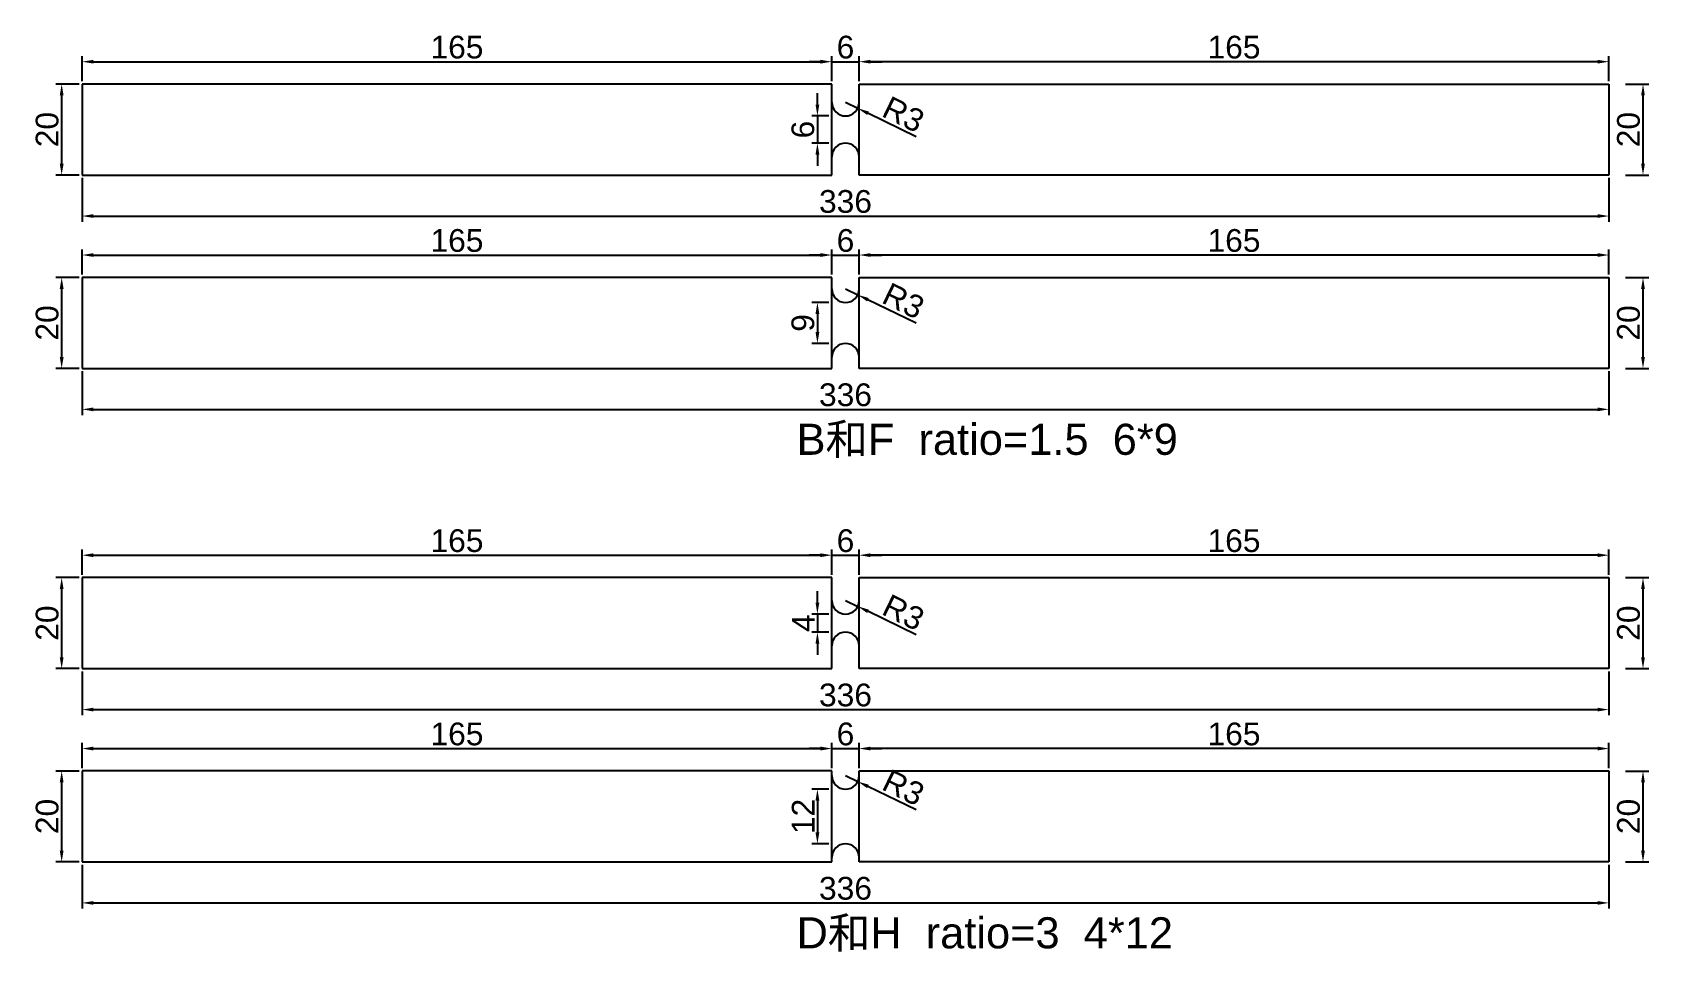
# Model space of a CAD drawing. Header units: millimetres. Extents: x 1455 to 24185, y -7314 to 4772.
# Drawn here: x 17412 to 17767.7, y -3336 to -3133.8 of the extents above; entities that cross this region are included whole.
import ezdxf

# ---------------------------------------------------------------- set-up
doc = ezdxf.new("R2010")
doc.units = ezdxf.units.MM
doc.styles.get("Standard").update_dxf_attribs({"font": 'arial.ttf'})
doc.dimstyles.new('ISO-25', dxfattribs={"dimtxt": 5, "dimasz": 2.5, "dimexe": 1.25, "dimexo": 0.625, "dimtad": 1, "dimtxsty": 'Standard', "dimcen": 2.5, "dimadec": 0, "dimazin": 0, "dimtfac": 1, "dimtmove": 0, "dimatfit": 3, "dimfxl": 1, "dimarcsym": 0})

# ---------------------------------------------------------------- blocks, each defined once
blk = doc.blocks.new('*D2277')
at = {"color": 0, "lineweight": -2, "transparency": 16777216}
for p, q in [((17584.73, -3149.69), (17584.73, -3147.19)), ((17587.28, -3152.19), (17583.48, -3152.19)), ((17584.73, -3152.19), (17584.73, -3158.19)), ((17587.28, -3158.19), (17583.48, -3158.19)), ((17584.73, -3160.69), (17584.73, -3163.19))]:
    blk.add_line(p, q, dxfattribs=at)
at = {"color": 0, "transparency": 16777216}
for points in [[(17584.32, -3149.69), (17585.15, -3149.69), (17584.73, -3152.19)], [(17584.32, -3160.69), (17585.15, -3160.69), (17584.73, -3158.19)]]:
    blk.add_solid(points, dxfattribs=at)
at = {"layer": 'Defpoints', "color": 0, "transparency": 16777216}
for p in [(17587.91, -3152.19), (17584.73, -3158.19), (17587.91, -3158.19)]:
    blk.add_point(p, dxfattribs=at)
at = {"color": 0, "transparency": 16777216, "insert": (17581.56, -3155.19), "char_height": 5, "attachment_point": 5, "rotation": 90}
blk.add_mtext('6', dxfattribs=at)
blk = doc.blocks.new('*D2278')
at = {"color": 0, "lineweight": -2, "transparency": 16777216}
for p, q in [((17590.91, -3149.19), (17593.61, -3150.5)), ((17606.48, -3156.75), (17595.86, -3151.59))]:
    blk.add_line(p, q, dxfattribs=at)
at = {"color": 0, "transparency": 16777216}
blk.add_solid([(17596.04, -3151.22), (17595.67, -3151.97), (17593.61, -3150.5)], dxfattribs=at)
at = {"layer": 'Defpoints', "color": 0, "transparency": 16777216}
for p in [(17590.91, -3149.19), (17593.61, -3150.5)]:
    blk.add_point(p, dxfattribs=at)
at = {"color": 0, "transparency": 16777216, "insert": (17603.68, -3151.86), "char_height": 5, "attachment_point": 5, "rotation": 334.116}
blk.add_mtext('R3', dxfattribs=at)
blk = doc.blocks.new('*D2279')
at = {"color": 0, "lineweight": -2, "transparency": 16777216}
for p, q in [((17585.41, -3140.26), (17582.91, -3140.26)), ((17587.91, -3144.57), (17587.91, -3139.01)), ((17587.91, -3140.26), (17593.91, -3140.26)), ((17593.91, -3144.57), (17593.91, -3139.01)), ((17596.41, -3140.26), (17598.91, -3140.26))]:
    blk.add_line(p, q, dxfattribs=at)
at = {"color": 0, "transparency": 16777216}
for points in [[(17585.41, -3139.84), (17585.41, -3140.67), (17587.91, -3140.26)], [(17596.41, -3139.84), (17596.41, -3140.67), (17593.91, -3140.26)]]:
    blk.add_solid(points, dxfattribs=at)
at = {"layer": 'Defpoints', "color": 0, "transparency": 16777216}
for p in [(17593.91, -3140.26), (17587.91, -3145.19), (17593.91, -3145.19)]:
    blk.add_point(p, dxfattribs=at)
at = {"color": 0, "transparency": 16777216, "insert": (17590.91, -3137.08), "char_height": 5, "attachment_point": 5}
blk.add_mtext('6', dxfattribs=at)
blk = doc.blocks.new('*D2280')
at = {"color": 0, "lineweight": -2, "transparency": 16777216}
for p, q in [((17587.28, -3193.22), (17583.48, -3193.22)), ((17584.73, -3195.72), (17584.73, -3199.72)), ((17587.28, -3202.22), (17583.48, -3202.22))]:
    blk.add_line(p, q, dxfattribs=at)
at = {"color": 0, "transparency": 16777216}
for points in [[(17584.32, -3195.72), (17585.15, -3195.72), (17584.73, -3193.22)], [(17584.32, -3199.72), (17585.15, -3199.72), (17584.73, -3202.22)]]:
    blk.add_solid(points, dxfattribs=at)
at = {"layer": 'Defpoints', "color": 0, "transparency": 16777216}
for p in [(17587.91, -3193.22), (17584.73, -3202.22), (17587.91, -3202.22)]:
    blk.add_point(p, dxfattribs=at)
at = {"color": 0, "transparency": 16777216, "insert": (17581.56, -3197.72), "char_height": 5, "attachment_point": 5, "rotation": 90}
blk.add_mtext('9', dxfattribs=at)
blk = doc.blocks.new('*D2281')
at = {"color": 0, "lineweight": -2, "transparency": 16777216}
for p, q in [((17590.91, -3190.22), (17593.61, -3191.53)), ((17606.48, -3197.78), (17595.86, -3192.62))]:
    blk.add_line(p, q, dxfattribs=at)
at = {"color": 0, "transparency": 16777216}
blk.add_solid([(17596.04, -3192.24), (17595.67, -3192.99), (17593.61, -3191.53)], dxfattribs=at)
at = {"layer": 'Defpoints', "color": 0, "transparency": 16777216}
for p in [(17590.91, -3190.22), (17593.61, -3191.53)]:
    blk.add_point(p, dxfattribs=at)
at = {"color": 0, "transparency": 16777216, "insert": (17603.68, -3192.88), "char_height": 5, "attachment_point": 5, "rotation": 334.116}
blk.add_mtext('R3', dxfattribs=at)
blk = doc.blocks.new('*D2282')
at = {"color": 0, "lineweight": -2, "transparency": 16777216}
for p, q in [((17585.41, -3182.78), (17582.91, -3182.78)), ((17587.91, -3187.09), (17587.91, -3181.53)), ((17587.91, -3182.78), (17593.91, -3182.78)), ((17593.91, -3187.09), (17593.91, -3181.53)), ((17596.41, -3182.78), (17598.91, -3182.78))]:
    blk.add_line(p, q, dxfattribs=at)
at = {"color": 0, "transparency": 16777216}
for points in [[(17585.41, -3182.37), (17585.41, -3183.2), (17587.91, -3182.78)], [(17596.41, -3182.37), (17596.41, -3183.2), (17593.91, -3182.78)]]:
    blk.add_solid(points, dxfattribs=at)
at = {"layer": 'Defpoints', "color": 0, "transparency": 16777216}
for p in [(17593.91, -3182.78), (17587.91, -3187.72), (17593.91, -3187.72)]:
    blk.add_point(p, dxfattribs=at)
at = {"color": 0, "transparency": 16777216, "insert": (17590.91, -3179.61), "char_height": 5, "attachment_point": 5}
blk.add_mtext('6', dxfattribs=at)
blk = doc.blocks.new('*D2289')
at = {"color": 0, "lineweight": -2, "transparency": 16777216}
for p, q in [((17584.73, -3259.25), (17584.73, -3256.75)), ((17587.28, -3261.75), (17583.48, -3261.75)), ((17584.73, -3261.75), (17584.73, -3265.75)), ((17587.28, -3265.75), (17583.48, -3265.75)), ((17584.73, -3268.25), (17584.73, -3270.75))]:
    blk.add_line(p, q, dxfattribs=at)
at = {"color": 0, "transparency": 16777216}
for points in [[(17584.32, -3259.25), (17585.15, -3259.25), (17584.73, -3261.75)], [(17584.32, -3268.25), (17585.15, -3268.25), (17584.73, -3265.75)]]:
    blk.add_solid(points, dxfattribs=at)
at = {"layer": 'Defpoints', "color": 0, "transparency": 16777216}
for p in [(17587.91, -3261.75), (17584.73, -3265.75), (17587.91, -3265.75)]:
    blk.add_point(p, dxfattribs=at)
at = {"color": 0, "transparency": 16777216, "insert": (17581.61, -3263.75), "char_height": 5, "attachment_point": 5, "rotation": 90}
blk.add_mtext('4', dxfattribs=at)
blk = doc.blocks.new('*D2290')
at = {"color": 0, "lineweight": -2, "transparency": 16777216}
for p, q in [((17590.91, -3258.75), (17593.61, -3260.06)), ((17606.48, -3266.31), (17595.86, -3261.15))]:
    blk.add_line(p, q, dxfattribs=at)
at = {"color": 0, "transparency": 16777216}
blk.add_solid([(17596.04, -3260.78), (17595.67, -3261.53), (17593.61, -3260.06)], dxfattribs=at)
at = {"layer": 'Defpoints', "color": 0, "transparency": 16777216}
for p in [(17590.91, -3258.75), (17593.61, -3260.06)]:
    blk.add_point(p, dxfattribs=at)
at = {"color": 0, "transparency": 16777216, "insert": (17603.68, -3261.41), "char_height": 5, "attachment_point": 5, "rotation": 334.116}
blk.add_mtext('R3', dxfattribs=at)
blk = doc.blocks.new('*D2291')
at = {"color": 0, "lineweight": -2, "transparency": 16777216}
for p, q in [((17587.91, -3253.12), (17587.91, -3247.56)), ((17593.91, -3253.12), (17593.91, -3247.56)), ((17585.41, -3248.81), (17582.91, -3248.81)), ((17587.91, -3248.81), (17593.91, -3248.81)), ((17596.41, -3248.81), (17598.91, -3248.81))]:
    blk.add_line(p, q, dxfattribs=at)
at = {"color": 0, "transparency": 16777216}
for points in [[(17585.41, -3248.4), (17585.41, -3249.23), (17587.91, -3248.81)], [(17596.41, -3248.4), (17596.41, -3249.23), (17593.91, -3248.81)]]:
    blk.add_solid(points, dxfattribs=at)
at = {"layer": 'Defpoints', "color": 0, "transparency": 16777216}
for p in [(17593.91, -3248.81), (17587.91, -3253.75), (17593.91, -3253.75)]:
    blk.add_point(p, dxfattribs=at)
at = {"color": 0, "transparency": 16777216, "insert": (17590.91, -3245.64), "char_height": 5, "attachment_point": 5}
blk.add_mtext('6', dxfattribs=at)
blk = doc.blocks.new('*D2292')
at = {"color": 0, "lineweight": -2, "transparency": 16777216}
for p, q in [((17587.28, -3300.28), (17583.48, -3300.28)), ((17584.73, -3302.78), (17584.73, -3309.78)), ((17587.28, -3312.28), (17583.48, -3312.28))]:
    blk.add_line(p, q, dxfattribs=at)
at = {"color": 0, "transparency": 16777216}
for points in [[(17584.32, -3302.78), (17585.15, -3302.78), (17584.73, -3300.28)], [(17584.32, -3309.78), (17585.15, -3309.78), (17584.73, -3312.28)]]:
    blk.add_solid(points, dxfattribs=at)
at = {"layer": 'Defpoints', "color": 0, "transparency": 16777216}
for p in [(17587.91, -3300.28), (17584.73, -3312.28), (17587.91, -3312.28)]:
    blk.add_point(p, dxfattribs=at)
at = {"color": 0, "transparency": 16777216, "insert": (17581.6, -3306.28), "char_height": 5, "attachment_point": 5, "rotation": 90}
blk.add_mtext('12', dxfattribs=at)
blk = doc.blocks.new('*D2293')
at = {"color": 0, "lineweight": -2, "transparency": 16777216}
for p, q in [((17590.91, -3297.28), (17593.61, -3298.59)), ((17606.48, -3304.83), (17595.86, -3299.68))]:
    blk.add_line(p, q, dxfattribs=at)
at = {"color": 0, "transparency": 16777216}
blk.add_solid([(17596.04, -3299.3), (17595.67, -3300.05), (17593.61, -3298.59)], dxfattribs=at)
at = {"layer": 'Defpoints', "color": 0, "transparency": 16777216}
for p in [(17590.91, -3297.28), (17593.61, -3298.59)]:
    blk.add_point(p, dxfattribs=at)
at = {"color": 0, "transparency": 16777216, "insert": (17603.68, -3299.94), "char_height": 5, "attachment_point": 5, "rotation": 334.116}
blk.add_mtext('R3', dxfattribs=at)
blk = doc.blocks.new('*D2294')
at = {"color": 0, "lineweight": -2, "transparency": 16777216}
for p, q in [((17587.91, -3295.65), (17587.91, -3290.09)), ((17593.91, -3295.65), (17593.91, -3290.09)), ((17585.41, -3291.34), (17582.91, -3291.34)), ((17587.91, -3291.34), (17593.91, -3291.34)), ((17596.41, -3291.34), (17598.91, -3291.34))]:
    blk.add_line(p, q, dxfattribs=at)
at = {"color": 0, "transparency": 16777216}
for points in [[(17585.41, -3290.92), (17585.41, -3291.76), (17587.91, -3291.34)], [(17596.41, -3290.92), (17596.41, -3291.76), (17593.91, -3291.34)]]:
    blk.add_solid(points, dxfattribs=at)
at = {"layer": 'Defpoints', "color": 0, "transparency": 16777216}
for p in [(17593.91, -3291.34), (17587.91, -3296.28), (17593.91, -3296.28)]:
    blk.add_point(p, dxfattribs=at)
at = {"color": 0, "transparency": 16777216, "insert": (17590.91, -3288.16), "char_height": 5, "attachment_point": 5}
blk.add_mtext('6', dxfattribs=at)
blk = doc.blocks.new('*D2332')
at = {"color": 0, "lineweight": -2, "transparency": 16777216}
for p, q in [((17422.28, -3145.19), (17417.17, -3145.19)), ((17418.42, -3162.69), (17418.42, -3147.69)), ((17422.28, -3165.19), (17417.17, -3165.19))]:
    blk.add_line(p, q, dxfattribs=at)
at = {"color": 0, "transparency": 16777216}
for points in [[(17418, -3147.69), (17418.84, -3147.69), (17418.42, -3145.19)], [(17418, -3162.69), (17418.84, -3162.69), (17418.42, -3165.19)]]:
    blk.add_solid(points, dxfattribs=at)
at = {"layer": 'Defpoints', "color": 0, "transparency": 16777216}
for p in [(17418.42, -3145.19), (17422.91, -3145.19), (17422.91, -3165.19)]:
    blk.add_point(p, dxfattribs=at)
at = {"color": 0, "transparency": 16777216, "insert": (17415.24, -3155.19), "char_height": 5, "attachment_point": 5, "rotation": 90}
blk.add_mtext('20', dxfattribs=at)
blk = doc.blocks.new('*D2788')
at = {"color": 0, "lineweight": -2, "transparency": 16777216}
for p, q in [((17422.91, -3144.57), (17422.91, -3139.01)), ((17425.41, -3140.26), (17585.41, -3140.26)), ((17587.91, -3144.57), (17587.91, -3139.01))]:
    blk.add_line(p, q, dxfattribs=at)
at = {"color": 0, "transparency": 16777216}
for points in [[(17425.41, -3139.84), (17425.41, -3140.67), (17422.91, -3140.26)], [(17585.41, -3139.84), (17585.41, -3140.67), (17587.91, -3140.26)]]:
    blk.add_solid(points, dxfattribs=at)
at = {"layer": 'Defpoints', "color": 0, "transparency": 16777216}
for p in [(17587.91, -3140.26), (17422.91, -3145.19), (17587.91, -3145.19)]:
    blk.add_point(p, dxfattribs=at)
at = {"color": 0, "transparency": 16777216, "insert": (17505.41, -3137.08), "char_height": 5, "attachment_point": 5}
blk.add_mtext('165', dxfattribs=at)
blk = doc.blocks.new('*D2333')
at = {"color": 0, "lineweight": -2, "transparency": 16777216}
for p, q in [((17762.55, -3145.19), (17767.67, -3145.19)), ((17766.42, -3162.69), (17766.42, -3147.69)), ((17762.55, -3165.19), (17767.67, -3165.19))]:
    blk.add_line(p, q, dxfattribs=at)
at = {"color": 0, "transparency": 16777216}
for points in [[(17766, -3147.69), (17766.83, -3147.69), (17766.42, -3145.19)], [(17766, -3162.69), (17766.83, -3162.69), (17766.42, -3165.19)]]:
    blk.add_solid(points, dxfattribs=at)
at = {"layer": 'Defpoints', "color": 0, "transparency": 16777216}
for p in [(17761.93, -3145.19), (17766.42, -3145.19), (17761.93, -3165.19)]:
    blk.add_point(p, dxfattribs=at)
at = {"color": 0, "transparency": 16777216, "insert": (17763.24, -3155.19), "char_height": 5, "attachment_point": 5, "rotation": 90}
blk.add_mtext('20', dxfattribs=at)
blk = doc.blocks.new('*D2789')
at = {"color": 0, "lineweight": -2, "transparency": 16777216}
for p, q in [((17593.91, -3144.57), (17593.91, -3139.01)), ((17756.41, -3140.26), (17596.41, -3140.26)), ((17758.91, -3144.57), (17758.91, -3139.01))]:
    blk.add_line(p, q, dxfattribs=at)
at = {"color": 0, "transparency": 16777216}
for points in [[(17596.41, -3139.84), (17596.41, -3140.67), (17593.91, -3140.26)], [(17756.41, -3139.84), (17756.41, -3140.67), (17758.91, -3140.26)]]:
    blk.add_solid(points, dxfattribs=at)
at = {"layer": 'Defpoints', "color": 0, "transparency": 16777216}
for p in [(17593.91, -3140.26), (17593.91, -3145.19), (17758.91, -3145.19)]:
    blk.add_point(p, dxfattribs=at)
at = {"color": 0, "transparency": 16777216, "insert": (17676.41, -3137.08), "char_height": 5, "attachment_point": 5}
blk.add_mtext('165', dxfattribs=at)
blk = doc.blocks.new('*D2334')
at = {"color": 0, "lineweight": -2, "transparency": 16777216}
for p, q in [((17422.91, -3165.82), (17422.91, -3175.46)), ((17758.91, -3165.82), (17758.91, -3175.46)), ((17425.41, -3174.21), (17756.41, -3174.21))]:
    blk.add_line(p, q, dxfattribs=at)
at = {"color": 0, "transparency": 16777216}
for points in [[(17425.41, -3173.79), (17425.41, -3174.62), (17422.91, -3174.21)], [(17756.41, -3173.79), (17756.41, -3174.62), (17758.91, -3174.21)]]:
    blk.add_solid(points, dxfattribs=at)
at = {"layer": 'Defpoints', "color": 0, "transparency": 16777216}
for p in [(17422.91, -3165.19), (17758.91, -3165.19), (17758.91, -3174.21)]:
    blk.add_point(p, dxfattribs=at)
at = {"color": 0, "transparency": 16777216, "insert": (17590.91, -3171.03), "char_height": 5, "attachment_point": 5}
blk.add_mtext('336', dxfattribs=at)
blk = doc.blocks.new('*D2335')
at = {"color": 0, "lineweight": -2, "transparency": 16777216}
for p, q in [((17422.28, -3187.72), (17417.17, -3187.72)), ((17418.42, -3205.22), (17418.42, -3190.22)), ((17422.28, -3207.72), (17417.17, -3207.72))]:
    blk.add_line(p, q, dxfattribs=at)
at = {"color": 0, "transparency": 16777216}
for points in [[(17418, -3190.22), (17418.84, -3190.22), (17418.42, -3187.72)], [(17418, -3205.22), (17418.84, -3205.22), (17418.42, -3207.72)]]:
    blk.add_solid(points, dxfattribs=at)
at = {"layer": 'Defpoints', "color": 0, "transparency": 16777216}
for p in [(17418.42, -3187.72), (17422.91, -3187.72), (17422.91, -3207.72)]:
    blk.add_point(p, dxfattribs=at)
at = {"color": 0, "transparency": 16777216, "insert": (17415.24, -3197.72), "char_height": 5, "attachment_point": 5, "rotation": 90}
blk.add_mtext('20', dxfattribs=at)
blk = doc.blocks.new('*D2336')
at = {"color": 0, "lineweight": -2, "transparency": 16777216}
for p, q in [((17762.55, -3187.72), (17767.67, -3187.72)), ((17766.42, -3205.22), (17766.42, -3190.22)), ((17762.55, -3207.72), (17767.67, -3207.72))]:
    blk.add_line(p, q, dxfattribs=at)
at = {"color": 0, "transparency": 16777216}
for points in [[(17766, -3190.22), (17766.83, -3190.22), (17766.42, -3187.72)], [(17766, -3205.22), (17766.83, -3205.22), (17766.42, -3207.72)]]:
    blk.add_solid(points, dxfattribs=at)
at = {"layer": 'Defpoints', "color": 0, "transparency": 16777216}
for p in [(17761.93, -3187.72), (17766.42, -3187.72), (17761.93, -3207.72)]:
    blk.add_point(p, dxfattribs=at)
at = {"color": 0, "transparency": 16777216, "insert": (17763.24, -3197.72), "char_height": 5, "attachment_point": 5, "rotation": 90}
blk.add_mtext('20', dxfattribs=at)
blk = doc.blocks.new('*D2337')
at = {"color": 0, "lineweight": -2, "transparency": 16777216}
for p, q in [((17422.91, -3187.09), (17422.91, -3181.53)), ((17425.41, -3182.78), (17585.41, -3182.78)), ((17587.91, -3187.09), (17587.91, -3181.53))]:
    blk.add_line(p, q, dxfattribs=at)
at = {"color": 0, "transparency": 16777216}
for points in [[(17425.41, -3182.37), (17425.41, -3183.2), (17422.91, -3182.78)], [(17585.41, -3182.37), (17585.41, -3183.2), (17587.91, -3182.78)]]:
    blk.add_solid(points, dxfattribs=at)
at = {"layer": 'Defpoints', "color": 0, "transparency": 16777216}
for p in [(17587.91, -3182.78), (17422.91, -3187.72), (17587.91, -3187.72)]:
    blk.add_point(p, dxfattribs=at)
at = {"color": 0, "transparency": 16777216, "insert": (17505.41, -3179.61), "char_height": 5, "attachment_point": 5}
blk.add_mtext('165', dxfattribs=at)
blk = doc.blocks.new('*D2338')
at = {"color": 0, "lineweight": -2, "transparency": 16777216}
for p, q in [((17593.91, -3187.09), (17593.91, -3181.53)), ((17756.41, -3182.78), (17596.41, -3182.78)), ((17758.91, -3187.09), (17758.91, -3181.53))]:
    blk.add_line(p, q, dxfattribs=at)
at = {"color": 0, "transparency": 16777216}
for points in [[(17596.41, -3182.37), (17596.41, -3183.2), (17593.91, -3182.78)], [(17756.41, -3182.37), (17756.41, -3183.2), (17758.91, -3182.78)]]:
    blk.add_solid(points, dxfattribs=at)
at = {"layer": 'Defpoints', "color": 0, "transparency": 16777216}
for p in [(17593.91, -3182.78), (17593.91, -3187.72), (17758.91, -3187.72)]:
    blk.add_point(p, dxfattribs=at)
at = {"color": 0, "transparency": 16777216, "insert": (17676.41, -3179.61), "char_height": 5, "attachment_point": 5}
blk.add_mtext('165', dxfattribs=at)
blk = doc.blocks.new('*D2339')
at = {"color": 0, "lineweight": -2, "transparency": 16777216}
for p, q in [((17422.91, -3208.34), (17422.91, -3217.98)), ((17758.91, -3208.34), (17758.91, -3217.98)), ((17425.41, -3216.73), (17756.41, -3216.73))]:
    blk.add_line(p, q, dxfattribs=at)
at = {"color": 0, "transparency": 16777216}
for points in [[(17425.41, -3216.32), (17425.41, -3217.15), (17422.91, -3216.73)], [(17756.41, -3216.32), (17756.41, -3217.15), (17758.91, -3216.73)]]:
    blk.add_solid(points, dxfattribs=at)
at = {"layer": 'Defpoints', "color": 0, "transparency": 16777216}
for p in [(17422.91, -3207.72), (17758.91, -3207.72), (17758.91, -3216.73)]:
    blk.add_point(p, dxfattribs=at)
at = {"color": 0, "transparency": 16777216, "insert": (17590.91, -3213.55), "char_height": 5, "attachment_point": 5}
blk.add_mtext('336', dxfattribs=at)
blk = doc.blocks.new('*D2340')
at = {"color": 0, "lineweight": -2, "transparency": 16777216}
for p, q in [((17422.28, -3253.75), (17417.17, -3253.75)), ((17418.42, -3271.25), (17418.42, -3256.25)), ((17422.28, -3273.75), (17417.17, -3273.75))]:
    blk.add_line(p, q, dxfattribs=at)
at = {"color": 0, "transparency": 16777216}
for points in [[(17418, -3256.25), (17418.84, -3256.25), (17418.42, -3253.75)], [(17418, -3271.25), (17418.84, -3271.25), (17418.42, -3273.75)]]:
    blk.add_solid(points, dxfattribs=at)
at = {"layer": 'Defpoints', "color": 0, "transparency": 16777216}
for p in [(17418.42, -3253.75), (17422.91, -3253.75), (17422.91, -3273.75)]:
    blk.add_point(p, dxfattribs=at)
at = {"color": 0, "transparency": 16777216, "insert": (17415.24, -3263.75), "char_height": 5, "attachment_point": 5, "rotation": 90}
blk.add_mtext('20', dxfattribs=at)
blk = doc.blocks.new('*D2790')
at = {"color": 0, "lineweight": -2, "transparency": 16777216}
for p, q in [((17422.91, -3253.12), (17422.91, -3247.56)), ((17587.91, -3253.12), (17587.91, -3247.56)), ((17425.41, -3248.81), (17585.41, -3248.81))]:
    blk.add_line(p, q, dxfattribs=at)
at = {"color": 0, "transparency": 16777216}
for points in [[(17425.41, -3248.4), (17425.41, -3249.23), (17422.91, -3248.81)], [(17585.41, -3248.4), (17585.41, -3249.23), (17587.91, -3248.81)]]:
    blk.add_solid(points, dxfattribs=at)
at = {"layer": 'Defpoints', "color": 0, "transparency": 16777216}
for p in [(17587.91, -3248.81), (17422.91, -3253.75), (17587.91, -3253.75)]:
    blk.add_point(p, dxfattribs=at)
at = {"color": 0, "transparency": 16777216, "insert": (17505.41, -3245.64), "char_height": 5, "attachment_point": 5}
blk.add_mtext('165', dxfattribs=at)
blk = doc.blocks.new('*D2341')
at = {"color": 0, "lineweight": -2, "transparency": 16777216}
for p, q in [((17762.55, -3253.75), (17767.67, -3253.75)), ((17766.42, -3271.25), (17766.42, -3256.25)), ((17762.55, -3273.75), (17767.67, -3273.75))]:
    blk.add_line(p, q, dxfattribs=at)
at = {"color": 0, "transparency": 16777216}
for points in [[(17766, -3256.25), (17766.83, -3256.25), (17766.42, -3253.75)], [(17766, -3271.25), (17766.83, -3271.25), (17766.42, -3273.75)]]:
    blk.add_solid(points, dxfattribs=at)
at = {"layer": 'Defpoints', "color": 0, "transparency": 16777216}
for p in [(17761.93, -3253.75), (17766.42, -3253.75), (17761.93, -3273.75)]:
    blk.add_point(p, dxfattribs=at)
at = {"color": 0, "transparency": 16777216, "insert": (17763.24, -3263.75), "char_height": 5, "attachment_point": 5, "rotation": 90}
blk.add_mtext('20', dxfattribs=at)
blk = doc.blocks.new('*D2791')
at = {"color": 0, "lineweight": -2, "transparency": 16777216}
for p, q in [((17593.91, -3253.12), (17593.91, -3247.56)), ((17758.91, -3253.12), (17758.91, -3247.56)), ((17756.41, -3248.81), (17596.41, -3248.81))]:
    blk.add_line(p, q, dxfattribs=at)
at = {"color": 0, "transparency": 16777216}
for points in [[(17596.41, -3248.4), (17596.41, -3249.23), (17593.91, -3248.81)], [(17756.41, -3248.4), (17756.41, -3249.23), (17758.91, -3248.81)]]:
    blk.add_solid(points, dxfattribs=at)
at = {"layer": 'Defpoints', "color": 0, "transparency": 16777216}
for p in [(17593.91, -3248.81), (17593.91, -3253.75), (17758.91, -3253.75)]:
    blk.add_point(p, dxfattribs=at)
at = {"color": 0, "transparency": 16777216, "insert": (17676.41, -3245.64), "char_height": 5, "attachment_point": 5}
blk.add_mtext('165', dxfattribs=at)
blk = doc.blocks.new('*D2342')
at = {"color": 0, "lineweight": -2, "transparency": 16777216}
for p, q in [((17422.91, -3274.37), (17422.91, -3284.02)), ((17758.91, -3274.37), (17758.91, -3284.02)), ((17425.41, -3282.77), (17756.41, -3282.77))]:
    blk.add_line(p, q, dxfattribs=at)
at = {"color": 0, "transparency": 16777216}
for points in [[(17425.41, -3282.35), (17425.41, -3283.18), (17422.91, -3282.77)], [(17756.41, -3282.35), (17756.41, -3283.18), (17758.91, -3282.77)]]:
    blk.add_solid(points, dxfattribs=at)
at = {"layer": 'Defpoints', "color": 0, "transparency": 16777216}
for p in [(17422.91, -3273.75), (17758.91, -3273.75), (17758.91, -3282.77)]:
    blk.add_point(p, dxfattribs=at)
at = {"color": 0, "transparency": 16777216, "insert": (17590.91, -3279.59), "char_height": 5, "attachment_point": 5}
blk.add_mtext('336', dxfattribs=at)
blk = doc.blocks.new('*D2343')
at = {"color": 0, "lineweight": -2, "transparency": 16777216}
for p, q in [((17422.28, -3296.28), (17417.17, -3296.28)), ((17418.42, -3313.78), (17418.42, -3298.78)), ((17422.28, -3316.28), (17417.17, -3316.28))]:
    blk.add_line(p, q, dxfattribs=at)
at = {"color": 0, "transparency": 16777216}
for points in [[(17418, -3298.78), (17418.84, -3298.78), (17418.42, -3296.28)], [(17418, -3313.78), (17418.84, -3313.78), (17418.42, -3316.28)]]:
    blk.add_solid(points, dxfattribs=at)
at = {"layer": 'Defpoints', "color": 0, "transparency": 16777216}
for p in [(17418.42, -3296.28), (17422.91, -3296.28), (17422.91, -3316.28)]:
    blk.add_point(p, dxfattribs=at)
at = {"color": 0, "transparency": 16777216, "insert": (17415.24, -3306.28), "char_height": 5, "attachment_point": 5, "rotation": 90}
blk.add_mtext('20', dxfattribs=at)
blk = doc.blocks.new('*D2344')
at = {"color": 0, "lineweight": -2, "transparency": 16777216}
for p, q in [((17762.55, -3296.28), (17767.67, -3296.28)), ((17766.42, -3313.78), (17766.42, -3298.78)), ((17762.55, -3316.28), (17767.67, -3316.28))]:
    blk.add_line(p, q, dxfattribs=at)
at = {"color": 0, "transparency": 16777216}
for points in [[(17766, -3298.78), (17766.83, -3298.78), (17766.42, -3296.28)], [(17766, -3313.78), (17766.83, -3313.78), (17766.42, -3316.28)]]:
    blk.add_solid(points, dxfattribs=at)
at = {"layer": 'Defpoints', "color": 0, "transparency": 16777216}
for p in [(17761.93, -3296.28), (17766.42, -3296.28), (17761.93, -3316.28)]:
    blk.add_point(p, dxfattribs=at)
at = {"color": 0, "transparency": 16777216, "insert": (17763.24, -3306.28), "char_height": 5, "attachment_point": 5, "rotation": 90}
blk.add_mtext('20', dxfattribs=at)
blk = doc.blocks.new('*D2345')
at = {"color": 0, "lineweight": -2, "transparency": 16777216}
for p, q in [((17422.91, -3295.65), (17422.91, -3290.09)), ((17587.91, -3295.65), (17587.91, -3290.09)), ((17425.41, -3291.34), (17585.41, -3291.34))]:
    blk.add_line(p, q, dxfattribs=at)
at = {"color": 0, "transparency": 16777216}
for points in [[(17425.41, -3290.92), (17425.41, -3291.76), (17422.91, -3291.34)], [(17585.41, -3290.92), (17585.41, -3291.76), (17587.91, -3291.34)]]:
    blk.add_solid(points, dxfattribs=at)
at = {"layer": 'Defpoints', "color": 0, "transparency": 16777216}
for p in [(17587.91, -3291.34), (17422.91, -3296.28), (17587.91, -3296.28)]:
    blk.add_point(p, dxfattribs=at)
at = {"color": 0, "transparency": 16777216, "insert": (17505.41, -3288.16), "char_height": 5, "attachment_point": 5}
blk.add_mtext('165', dxfattribs=at)
blk = doc.blocks.new('*D2346')
at = {"color": 0, "lineweight": -2, "transparency": 16777216}
for p, q in [((17593.91, -3295.65), (17593.91, -3290.09)), ((17758.91, -3295.65), (17758.91, -3290.09)), ((17756.41, -3291.34), (17596.41, -3291.34))]:
    blk.add_line(p, q, dxfattribs=at)
at = {"color": 0, "transparency": 16777216}
for points in [[(17596.41, -3290.92), (17596.41, -3291.76), (17593.91, -3291.34)], [(17756.41, -3290.92), (17756.41, -3291.76), (17758.91, -3291.34)]]:
    blk.add_solid(points, dxfattribs=at)
at = {"layer": 'Defpoints', "color": 0, "transparency": 16777216}
for p in [(17593.91, -3291.34), (17593.91, -3296.28), (17758.91, -3296.28)]:
    blk.add_point(p, dxfattribs=at)
at = {"color": 0, "transparency": 16777216, "insert": (17676.41, -3288.16), "char_height": 5, "attachment_point": 5}
blk.add_mtext('165', dxfattribs=at)
blk = doc.blocks.new('*D2347')
at = {"color": 0, "lineweight": -2, "transparency": 16777216}
for p, q in [((17422.91, -3316.9), (17422.91, -3326.54)), ((17758.91, -3316.9), (17758.91, -3326.54)), ((17425.41, -3325.29), (17756.41, -3325.29))]:
    blk.add_line(p, q, dxfattribs=at)
at = {"color": 0, "transparency": 16777216}
for points in [[(17425.41, -3324.88), (17425.41, -3325.71), (17422.91, -3325.29)], [(17756.41, -3324.88), (17756.41, -3325.71), (17758.91, -3325.29)]]:
    blk.add_solid(points, dxfattribs=at)
at = {"layer": 'Defpoints', "color": 0, "transparency": 16777216}
for p in [(17422.91, -3316.28), (17758.91, -3316.28), (17758.91, -3325.29)]:
    blk.add_point(p, dxfattribs=at)
at = {"color": 0, "transparency": 16777216, "insert": (17590.91, -3322.11), "char_height": 5, "attachment_point": 5}
blk.add_mtext('336', dxfattribs=at)

msp = doc.modelspace()

# ---------------------------------------------------------------- linework, layer by layer
for p, q in [((17422.907, -3145.192), (17422.907, -3165.192)), ((17587.907, -3145.192), (17422.907, -3145.192)), ((17587.907, -3165.192), (17587.907, -3145.192)), ((17593.907, -3165.192), (17593.907, -3145.192)), ((17593.907, -3145.192), (17758.907, -3145.192)), ((17758.907, -3145.192), (17758.907, -3165.192)), ((17422.907, -3165.192), (17587.907, -3165.192)), ((17758.907, -3165.192), (17593.907, -3165.192)), ((17422.907, -3187.719), (17422.907, -3207.719)), ((17587.907, -3187.719), (17422.907, -3187.719)), ((17587.907, -3207.719), (17587.907, -3187.719)), ((17593.907, -3207.719), (17593.907, -3187.719)), ((17593.907, -3187.719), (17758.907, -3187.719)), ((17758.907, -3187.719), (17758.907, -3207.719)), ((17422.907, -3207.719), (17587.907, -3207.719)), ((17758.907, -3207.719), (17593.907, -3207.719)), ((17422.907, -3253.75), (17422.907, -3273.75)), ((17587.907, -3253.75), (17422.907, -3253.75)), ((17587.907, -3273.75), (17587.907, -3253.75)), ((17593.907, -3273.75), (17593.907, -3253.75)), ((17593.907, -3253.75), (17758.907, -3253.75)), ((17758.907, -3253.75), (17758.907, -3273.75)), ((17422.907, -3273.75), (17587.907, -3273.75)), ((17758.907, -3273.75), (17593.907, -3273.75)), ((17422.907, -3296.276), (17422.907, -3316.276)), ((17587.907, -3296.276), (17422.907, -3296.276)), ((17587.907, -3316.276), (17587.907, -3296.276)), ((17593.907, -3316.276), (17593.907, -3296.276)), ((17593.907, -3296.276), (17758.907, -3296.276)), ((17758.907, -3296.276), (17758.907, -3316.276)), ((17422.907, -3316.276), (17587.907, -3316.276)), ((17758.907, -3316.276), (17593.907, -3316.276))]:
    msp.add_line(p, q)
for centre, start, end in [((17590.907, -3149.192), 180, 0), ((17590.907, -3161.192), 0, 180), ((17590.907, -3190.219), 180, 0), ((17590.907, -3205.219), 0, 180), ((17590.907, -3258.75), 180, 0), ((17590.907, -3268.75), 0, 180), ((17590.907, -3297.276), 180, 0), ((17590.907, -3315.276), 0, 180)]:
    msp.add_arc(centre, 3, start, end)

# ---------------------------------------------------------------- texts
for s, p in [('B和F  ratio=1.5  6*9', (17580.147, -3226.733)), ('D和H  ratio=3  4*12', (17580.147, -3335.29))]:
    msp.add_text(s, height=6.83588).set_placement(p)

# ---------------------------------------------------------------- dimensions: what is measured, and where the dimension line sits
for p1, p2, distance, picture, middle in [((17422.907, -3145.192), (17587.907, -3145.192), 4.935, '*D2788', (17505.407, -3137.079)), ((17587.907, -3145.192), (17593.907, -3145.192), 4.935, '*D2279', (17590.907, -3137.079)), ((17758.907, -3145.192), (17593.907, -3145.192), -4.935, '*D2789', (17676.407, -3137.079)), ((17422.907, -3165.192), (17422.907, -3145.192), 4.487, '*D2332', (17415.243, -3155.192)), ((17587.907, -3152.192), (17587.907, -3158.192), -3.173, '*D2277', (17581.556, -3155.192)), ((17761.929, -3165.192), (17761.929, -3145.192), -4.487, '*D2333', (17763.237, -3155.192)), ((17422.907, -3165.192), (17758.907, -3165.192), -9.016, '*D2334', (17590.907, -3171.028)), ((17422.907, -3187.719), (17587.907, -3187.719), 4.935, '*D2337', (17505.407, -3179.606)), ((17587.907, -3187.719), (17593.907, -3187.719), 4.935, '*D2282', (17590.907, -3179.606)), ((17758.907, -3187.719), (17593.907, -3187.719), -4.935, '*D2338', (17676.407, -3179.606)), ((17422.907, -3207.719), (17422.907, -3187.719), 4.487, '*D2335', (17415.243, -3197.719)), ((17761.929, -3207.719), (17761.929, -3187.719), -4.487, '*D2336', (17763.237, -3197.719)), ((17587.907, -3193.219), (17587.907, -3202.219), -3.173, '*D2280', (17581.556, -3197.719)), ((17422.907, -3207.719), (17758.907, -3207.719), -9.016, '*D2339', (17590.907, -3213.555)), ((17422.907, -3253.75), (17587.907, -3253.75), 4.935, '*D2790', (17505.407, -3245.637)), ((17587.907, -3253.75), (17593.907, -3253.75), 4.935, '*D2291', (17590.907, -3245.637)), ((17758.907, -3253.75), (17593.907, -3253.75), -4.935, '*D2791', (17676.407, -3245.637)), ((17422.907, -3273.75), (17422.907, -3253.75), 4.487, '*D2340', (17415.243, -3263.75)), ((17761.929, -3273.75), (17761.929, -3253.75), -4.487, '*D2341', (17763.237, -3263.75)), ((17422.907, -3273.75), (17758.907, -3273.75), -9.016, '*D2342', (17590.907, -3279.586)), ((17422.907, -3296.276), (17587.907, -3296.276), 4.935, '*D2345', (17505.407, -3288.164)), ((17587.907, -3296.276), (17593.907, -3296.276), 4.935, '*D2294', (17590.907, -3288.164)), ((17758.907, -3296.276), (17593.907, -3296.276), -4.935, '*D2346', (17676.407, -3288.164)), ((17422.907, -3316.276), (17422.907, -3296.276), 4.487, '*D2343', (17415.243, -3306.276)), ((17761.929, -3316.276), (17761.929, -3296.276), -4.487, '*D2344', (17763.237, -3306.276)), ((17587.907, -3300.276), (17587.907, -3312.276), -3.173, '*D2292', (17581.599, -3306.276)), ((17422.907, -3316.276), (17758.907, -3316.276), -9.016, '*D2347', (17590.907, -3322.113))]:
    dim = msp.add_aligned_dim(p1=p1, p2=p2, distance=distance, dimstyle='ISO-25')
    dim.commit()
    dim.dimension.update_dxf_attribs({"geometry": picture, "text_midpoint": middle})
for center, mpoint, picture, middle in [((17590.907, -3149.192), (17593.606, -3150.502), '*D2278', (17603.682, -3151.856)), ((17590.907, -3190.219), (17593.606, -3191.528), '*D2281', (17603.682, -3192.883)), ((17590.907, -3258.75), (17593.606, -3260.059), '*D2290', (17603.682, -3261.414)), ((17590.907, -3297.276), (17593.606, -3298.586), '*D2293', (17603.682, -3299.941))]:
    dim = msp.add_radius_dim(center=center, mpoint=mpoint, dimstyle='ISO-25')
    dim.commit()
    dim.dimension.update_dxf_attribs({"geometry": picture, "text_midpoint": middle})
dim = msp.add_linear_dim(base=(17584.734, -3265.75), p1=(17587.907, -3261.75), p2=(17587.907, -3265.75), angle=270, dimstyle='ISO-25')
dim.commit()
dim.dimension.update_dxf_attribs({"geometry": '*D2289', "text_midpoint": (17584.734, -3263.75), "dimtype": 161})

doc.saveas('drawing.dxf')
